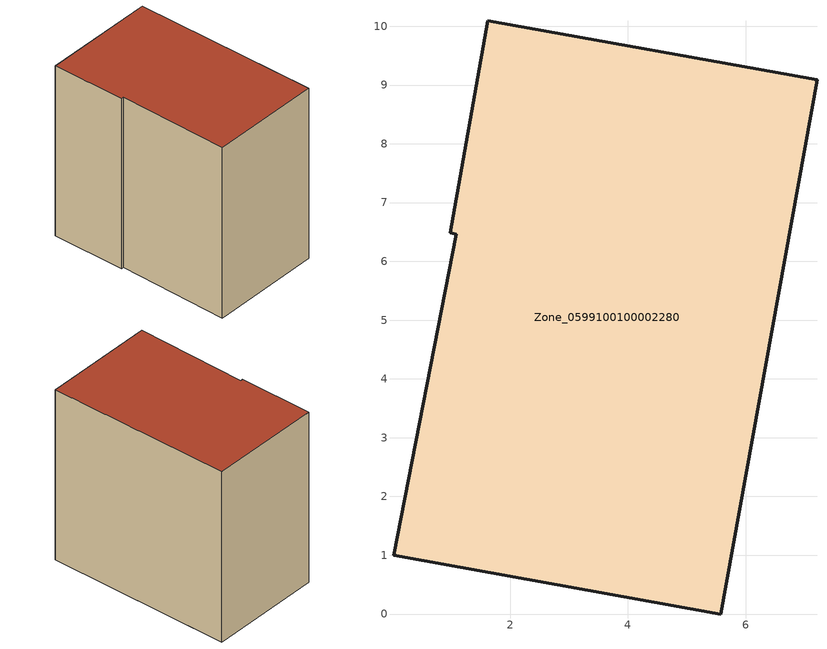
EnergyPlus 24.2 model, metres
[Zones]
Zone_0599100100002280
 floor ground (C_G): 0.01,1 1.08,6.46 0.98,6.48 1.62,10.09 7.22,9.09 5.58,0 z0
 wall outside (C_F): 5.58,0 7.22,9.09 1.62,10.09 0.98,6.48 1.08,6.46 0.01,1 5.58,0 z0:8.87
 roof outside (C_R): 1.08,6.46 0.01,1 5.58,0 7.22,9.09 1.62,10.09 0.98,6.48 z8.87
[BUILDING]
Pand.0599100100002280: North Axis=0; Terrain=City; Loads Convergence Tolerance Value=0.04; Temperature Convergence Tolerance Value=0.4; Solar Distribution=FullExterior; Maximum Number of Warmup Days=25; Minimum Number of Warmup Days=1
[Site:Location]
Rotterdam.The.Hague.AP_ZH_NLD Design_Conditions: Latitude=51.96; Longitude=4.45; Time Zone=1; Elevation=-4.5
[SITE:GROUNDTEMPERATURE:BUILDINGSURFACE]
18, 18, 18, 18, 18, 18, 18, 18, 18, 18, 18, 18
[MATERIAL] Thermal Absorptance=0.9; Solar Absorptance=0.7; Visible Absorptance=0.7
Name | Roughness | Thickness | Conductivity | Density | Specific Heat
G.TC.2006-2014 | MediumSmooth | 0.15 | 0.06 | 540 | 1210
F.TC.2006-2014 | Rough | 0.3 | 0.12 | 1920 | 840
R.TC.2006-2014 | MediumRough | 0.2 | 0.08 | 1500 | 1000
[CONSTRUCTION]
C_G: G.TC.2006-2014
C_F: F.TC.2006-2014
C_R: R.TC.2006-2014
[ZONE]
Zone_0599100100002280: Type=1; Multiplier=1; Ceiling Height=Autocalculate; Volume=Autocalculate; Floor Area=autocalculate; Part of Total Floor Area=Yes
[ZONEINFILTRATION:DESIGNFLOWRATE]
Infil_Zone_0599100100002280: Zone or ZoneList or Space or SpaceList=Zone_0599100100002280; Schedule=AlwaysOn; Design Flow Rate Calculation Method=Flow/Area; Flow Rate per Floor Area=0.0015; Constant Term Coefficient=1; Temperature Term Coefficient=0; Velocity Term Coefficient=0; Velocity Squared Term Coefficient=0
[HVACTEMPLATE:ZONE:IDEALLOADSAIRSYSTEM]
Zone_0599100100002280: Maximum Heating Supply Air Temperature=50; Minimum Cooling Supply Air Temperature=13; Maximum Heating Supply Air Humidity Ratio=0.0156; Minimum Cooling Supply Air Humidity Ratio=0.0077; Heating Limit=NoLimit; Cooling Limit=NoLimit; Dehumidification Control Type=ConstantSensibleHeatRatio; Cooling Sensible Heat Ratio=0.7; Dehumidification Setpoint=60; Humidification Control Type=None; Humidification Setpoint=30; Outdoor Air Method=None; Outdoor Air Flow Rate per Person=0.00944; Outdoor Air Flow Rate per Zone Floor Area=0; Outdoor Air Flow Rate per Zone=0; Demand Controlled Ventilation Type=None; Outdoor Air Economizer Type=NoEconomizer; Heat Recovery Type=None; Sensible Heat Recovery Effectiveness=0.7; Latent Heat Recovery Effectiveness=0.65
[ZONECONTROL:THERMOSTAT]
ThermostatControl_Zone_0599100100002280: Zone or ZoneList=Zone_0599100100002280; Control Type Schedule=DualSetpointControlType; Control 1=Thermostat_Zone_0599100100002280; Temperature Difference Between Cutout And Setpoint=0
[THERMOSTATSETPOINT:DUALSETPOINT]
Thermostat_Zone_0599100100002280: Heating Setpoint Temperature Schedule=HeatingSetpoint_Zone_0599100100002280; Cooling Setpoint Temperature Schedule=CoolingSetpoint_Zone_0599100100002280
[SCHEDULE:COMPACT]
HeatingSetpoint_Zone_0599100100002280: Through: 12/31, For: AllDays, Until: 24:00, 21
CoolingSetpoint_Zone_0599100100002280: Through: 12/31, For: AllDays, Until: 24:00, 24
DualSetpointControlType: Through: 12/31, For: AllDays, Until: 24:00, 4
AlwaysOn: Through: 12/31, For: AllDays, Until: 24:00, 1
